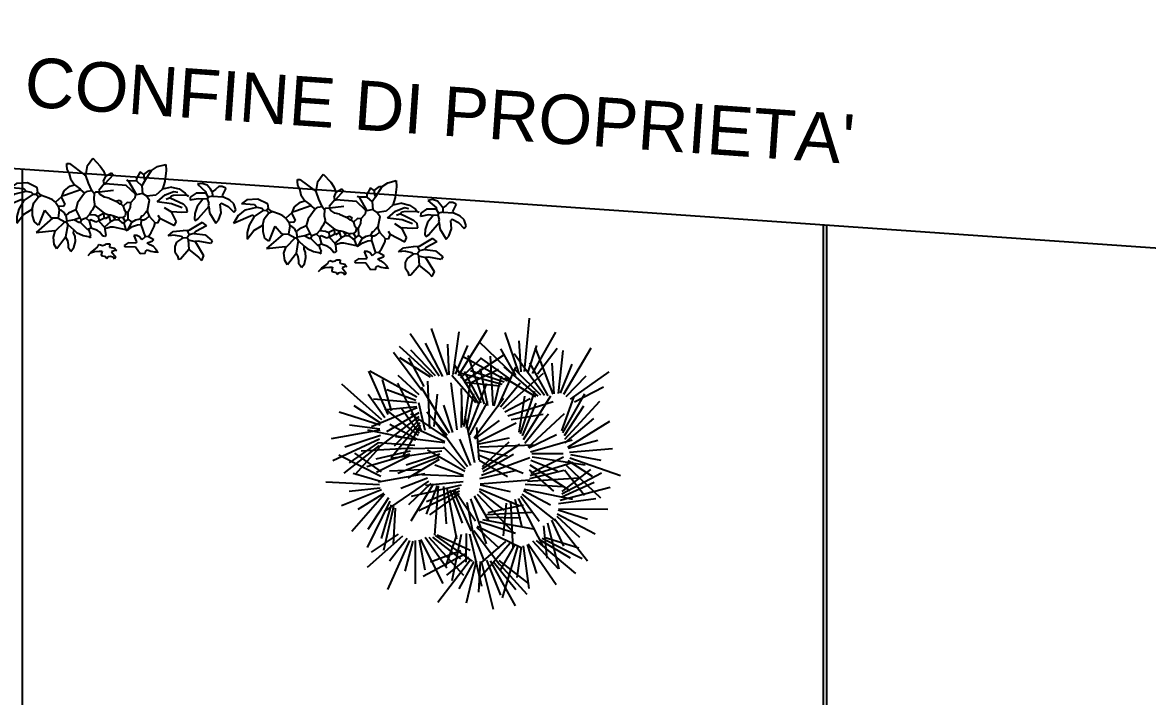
# Model space of a CAD drawing. Extents: x 4528.4 to 4562.1, y -3722.5 to -3696.6.
# Drawn here: x 4543.76 to 4550.57, y -3705.78 to -3701.7 of the extents above; entities that cross this region are included whole.
import ezdxf

# ---------------------------------------------------------------- set-up
doc = ezdxf.new("R2010")
doc.units = 0
doc.layers.get('0').update_dxf_attribs({"true_color": 0xffffff})
for name, color, linetype, true_color in [('alberi', 74, 'Continuous', 0x4c9900), ('costruz', 205, 'Continuous', 0x854c99), ('infissi', 83, 'Continuous', 0x7fcc66), ('planim', 1, 'Continuous', 0xff0000), ('testo', 1, 'Continuous', 0xff0000), ('verde', 82, 'Continuous', 0x33cc00)]:
    doc.layers.add(name, color=color, linetype=linetype, true_color=true_color)
doc.styles.add('textstyle6', font='')
doc.styles.get('textstyle6').set_extended_font_data('Arial')

# ---------------------------------------------------------------- blocks, each defined once
blk = doc.blocks.new('siepe')
at = {"layer": 'alberi'}
for p, q in [((-0.646, 0.431), (-0.615, 0.431)), ((-0.644, 0.405), (-0.646, 0.431)), ((-0.615, 0.431), (-0.423, 0.308)), ((-0.407, 0.3), (-0.397, 0.423)), ((-0.397, 0.423), (-0.337, 0.516)), ((-0.337, 0.516), (-0.241, 0.427)), ((-0.241, 0.427), (-0.199, 0.372)), ((0.292, 0.361), (0.354, 0.415)), ((0.315, 0.292), (0.383, 0.416)), ((0.354, 0.415), (0.384, 0.415)), ((0.383, 0.416), (0.45, 0.468)), ((0.45, 0.468), (0.549, 0.501)), ((0.549, 0.501), (0.56, 0.427)), ((0.56, 0.427), (0.553, 0.294)), ((-0.637, 0.36), (-0.644, 0.405)), ((-0.615, 0.323), (-0.637, 0.36)), ((-0.615, 0.323), (-0.592, 0.246)), ((-0.423, 0.308), (-0.407, 0.3)), ((-0.369, 0.209), (-0.407, 0.3)), ((-0.199, 0.372), (-0.169, 0.308)), ((-0.169, 0.308), (-0.192, 0.246)), ((-0.169, 0.308), (-0.1, 0.354)), ((-0.077, 0.331), (-0.169, 0.215)), ((-0.1, 0.354), (-0.077, 0.331)), ((0.115, 0.269), (0.092, 0.277)), ((0.208, 0.277), (0.115, 0.269)), ((0.246, 0.392), (0.208, 0.308)), ((0.208, 0.308), (0.208, 0.277)), ((0.208, 0.277), (0.277, 0.223)), ((0.292, 0.361), (0.246, 0.392)), ((0.315, 0.292), (0.277, 0.223)), ((0.292, 0.361), (0.3, 0.308)), ((0.3, 0.308), (0.315, 0.292)), ((0.553, 0.294), (0.53, 0.2)), ((1.005, 0.302), (0.95, 0.288)), ((0.95, 0.288), (1.058, 0.203)), ((1.068, 0.287), (1.005, 0.302)), ((1.111, 0.242), (1.068, 0.287)), ((1.21, 0.28), (1.173, 0.242)), ((1.252, 0.283), (1.21, 0.28)), ((1.296, 0.265), (1.252, 0.283)), ((-1.241, 0.143), (-1.303, 0.09)), ((-1.106, 0.161), (-1.241, 0.143)), ((-0.989, 0.112), (-1.106, 0.161)), ((-0.658, 0.098), (-0.591, 0.157)), ((-0.592, 0.246), (-0.538, 0.177)), ((-0.591, 0.157), (-0.538, 0.177)), ((-0.538, 0.177), (-0.461, 0.131)), ((-0.323, 0.123), (-0.369, 0.209)), ((-0.177, 0.215), (-0.238, 0.131)), ((-0.231, 0.115), (-0.061, 0.146)), ((-0.192, 0.246), (-0.177, 0.215)), ((-0.177, 0.215), (-0.169, 0.215)), ((-0.169, 0.215), (-0.161, 0.215)), ((0.088, 0.215), (-0.161, 0.215)), ((0.208, 0.115), (0.088, 0.215)), ((0.115, 0.269), (0.221, 0.111)), ((0.277, 0.223), (0.292, 0.131)), ((0.53, 0.2), (0.454, 0.123)), ((0.638, 0.231), (0.53, 0.2)), ((0.53, 0.2), (0.53, 0.208)), ((0.568, 0.132), (0.671, 0.18)), ((0.638, 0.231), (0.733, 0.216)), ((0.83, 0.146), (0.669, 0.131)), ((0.671, 0.18), (0.72, 0.175)), ((0.733, 0.216), (0.807, 0.172)), ((0.807, 0.172), (0.83, 0.146)), ((0.83, 0.146), (0.853, 0.138)), ((0.942, 0.18), (0.873, 0.126)), ((1.058, 0.188), (0.942, 0.18)), ((1.058, 0.203), (1.058, 0.188)), ((1.058, 0.188), (1.088, 0.142)), ((1.088, 0.142), (1.081, 0.119)), ((1.142, 0.157), (1.088, 0.142)), ((1.135, 0.211), (1.111, 0.242)), ((1.173, 0.242), (1.135, 0.211)), ((1.135, 0.211), (1.142, 0.157)), ((1.142, 0.157), (1.265, 0.157)), ((1.296, 0.265), (1.257, 0.173)), ((1.257, 0.173), (1.265, 0.157)), ((1.354, 0.124), (1.265, 0.157)), ((-1.331, -0.058), (-1.247, 0.019)), ((-1.301, 0.092), (-1.145, 0.092)), ((-1.247, 0.019), (-1.115, 0.061)), ((-1.145, 0.092), (-1.115, 0.061)), ((-1.03, 0.031), (-1.138, -0.054)), ((-1.115, 0.061), (-1.053, 0.054)), ((-1.053, 0.054), (-1.03, 0.031)), ((-1.03, 0.031), (-0.992, 0.031)), ((-1.015, -0.075), (-0.962, 0.002)), ((-0.976, 0.054), (-0.992, 0.031)), ((-0.961, 0), (-0.992, 0.031)), ((-0.989, 0.112), (-0.976, 0.054)), ((-0.927, 0.021), (-0.978, 0.056)), ((-0.922, 0.02), (-0.961, 0)), ((-0.834, -0.004), (-0.927, 0.021)), ((-0.684, 0.023), (-0.753, -0.046)), ((-0.684, 0.015), (-0.658, 0.098)), ((-0.684, 0.023), (-0.684, 0.015)), ((-0.684, 0.015), (-0.638, -0.069)), ((-0.638, 0.046), (-0.677, 0.031)), ((-0.461, 0.123), (-0.638, 0.046)), ((-0.407, 0.085), (-0.484, -0.038)), ((-0.461, 0.131), (-0.461, 0.123)), ((-0.461, 0.123), (-0.407, 0.085)), ((-0.407, 0.085), (-0.376, 0.113)), ((-0.376, 0.113), (-0.323, 0.123)), ((-0.323, 0.123), (-0.292, 0.092)), ((-0.277, 0.108), (-0.292, 0.092)), ((-0.292, 0.092), (-0.292, 0.015)), ((-0.292, 0.015), (-0.277, -0.038)), ((-0.238, 0.108), (-0.277, 0.108)), ((-0.238, 0.131), (-0.231, 0.115)), ((-0.231, 0.115), (-0.238, 0.108)), ((-0.217, 0.083), (-0.238, 0.108)), ((-0.164, 0.053), (-0.217, 0.083)), ((-0.108, 0.046), (-0.164, 0.053)), ((-0.108, 0.046), (-0.023, 0.015)), ((-0.023, 0.015), (0.015, 0.031)), ((-0.023, 0.015), (0.023, -0.015)), ((0.015, 0.031), (0.046, 0.015)), ((0.046, 0.015), (0.038, -0.015)), ((0.115, 0.008), (0.069, -0.038)), ((0.154, 0.008), (0.115, 0.008)), ((0.192, 0.054), (0.154, 0.008)), ((0.154, 0.008), (0.154, -0.05)), ((0.2, 0.061), (0.192, 0.054)), ((0.208, 0.108), (0.2, 0.061)), ((0.208, 0.108), (0.208, 0.115)), ((0.292, 0.131), (0.221, 0.111)), ((0.346, 0.1), (0.292, 0.131)), ((0.454, 0.123), (0.346, 0.1)), ((0.346, 0.1), (0.384, 0.054)), ((0.369, -0.069), (0.384, 0.054)), ((0.476, 0.04), (0.568, 0.132)), ((0.654, 0.031), (0.476, 0.04)), ((0.63, 0.1), (0.584, 0.077)), ((0.646, 0.123), (0.63, 0.1)), ((0.63, 0.1), (0.692, 0.077)), ((0.669, 0.131), (0.646, 0.123)), ((0.785, -0.009), (0.654, 0.031)), ((0.692, 0.077), (0.792, 0.038)), ((0.792, 0.038), (0.838, 0)), ((0.853, -0.054), (0.838, 0)), ((0.873, 0.126), (0.873, 0.088)), ((0.97, 0.113), (0.873, 0.088)), ((0.963, 0.021), (0.941, -0.068)), ((1.027, 0.111), (0.963, 0.021)), ((1.027, 0.111), (0.97, 0.113)), ((1.104, 0.027), (0.988, -0.127)), ((1.081, 0.119), (1.027, 0.111)), ((1.081, 0.119), (1.104, 0.065)), ((1.104, 0.065), (1.096, 0.042)), ((1.096, 0.042), (1.104, 0.027)), ((1.104, 0.027), (1.118, -0.046)), ((1.257, 0.08), (1.242, 0.065)), ((1.259, -0.038), (1.242, 0.065)), ((1.257, 0.08), (1.34, 0.047)), ((1.34, 0.047), (1.411, -0.02)), ((1.404, 0.084), (1.354, 0.124)), ((1.434, 0.011), (1.404, 0.084)), ((1.411, -0.02), (1.434, 0.011)), ((-1.153, -0.038), (-1.382, -0.157)), ((-1.33, -0.054), (-1.382, -0.157)), ((-1.138, -0.054), (-1.19, -0.164)), ((-1.138, -0.054), (-1.153, -0.038)), ((-1.027, -0.152), (-1.015, -0.075)), ((-0.792, -0.023), (-0.834, -0.004)), ((-0.753, -0.046), (-0.792, -0.023)), ((-0.753, -0.046), (-0.715, -0.092)), ((-0.653, -0.092), (-0.715, -0.092)), ((-0.715, -0.092), (-0.7, -0.138)), ((-0.638, -0.069), (-0.653, -0.092)), ((-0.5, -0.123), (-0.584, -0.169)), ((-0.484, -0.038), (-0.5, -0.123)), ((-0.5, -0.123), (-0.446, -0.215)), ((-0.315, -0.131), (-0.331, -0.169)), ((-0.3, -0.108), (-0.315, -0.131)), ((-0.277, -0.054), (-0.3, -0.108)), ((-0.277, -0.038), (-0.277, -0.054)), ((-0.277, -0.054), (-0.154, -0.138)), ((0.023, -0.015), (0.038, -0.015)), ((0.038, -0.015), (0.069, -0.038)), ((0.069, -0.038), (0.085, -0.077)), ((0.085, -0.077), (0.108, -0.108)), ((0.108, -0.108), (0.1, -0.154)), ((0.108, -0.108), (0.131, -0.108)), ((0.154, -0.05), (0.131, -0.108)), ((0.131, -0.108), (0.138, -0.192)), ((0.346, -0.1), (0.315, -0.138)), ((0.369, -0.069), (0.346, -0.092)), ((0.346, -0.092), (0.346, -0.1)), ((0.369, -0.069), (0.369, -0.092)), ((0.369, -0.092), (0.392, -0.138)), ((0.523, -0.154), (0.5, -0.123)), ((0.653, -0.069), (0.569, -0.023)), ((0.653, -0.069), (0.661, -0.061)), ((0.653, -0.069), (0.723, -0.184)), ((0.661, -0.061), (0.784, -0.061)), ((0.784, -0.061), (0.853, -0.054)), ((0.941, -0.068), (0.942, -0.135)), ((0.942, -0.135), (0.958, -0.15)), ((0.988, -0.127), (0.958, -0.15)), ((1.118, -0.046), (1.204, -0.166)), ((1.204, -0.166), (1.234, -0.127)), ((1.234, -0.127), (1.259, -0.038)), ((-1.19, -0.164), (-1.207, -0.252)), ((-1.207, -0.252), (-1.202, -0.335)), ((-1.202, -0.335), (-1.129, -0.223)), ((-1.129, -0.223), (-1.027, -0.152)), ((-1.027, -0.152), (-1.021, -0.229)), ((-1.021, -0.229), (-0.993, -0.305)), ((-0.776, -0.246), (-0.962, -0.432)), ((-0.935, -0.339), (-0.876, -0.154)), ((-0.876, -0.154), (-0.792, -0.238)), ((-0.792, -0.238), (-0.776, -0.246)), ((-0.707, -0.238), (-0.776, -0.246)), ((-0.7, -0.138), (-0.707, -0.238)), ((-0.707, -0.238), (-0.623, -0.277)), ((-0.672, -0.143), (-0.7, -0.138)), ((-0.64, -0.165), (-0.672, -0.143)), ((-0.615, -0.2), (-0.64, -0.165)), ((-0.584, -0.169), (-0.615, -0.2)), ((-0.615, -0.2), (-0.6, -0.269)), ((-0.6, -0.269), (-0.607, -0.277)), ((-0.507, -0.246), (-0.6, -0.269)), ((-0.446, -0.215), (-0.507, -0.246)), ((-0.507, -0.246), (-0.454, -0.269)), ((-0.454, -0.269), (-0.438, -0.269)), ((-0.446, -0.215), (-0.423, -0.238)), ((-0.423, -0.238), (-0.438, -0.269)), ((-0.438, -0.269), (-0.346, -0.346)), ((-0.369, -0.215), (-0.423, -0.238)), ((-0.331, -0.169), (-0.369, -0.215)), ((-0.369, -0.215), (-0.331, -0.246)), ((-0.331, -0.169), (-0.261, -0.169)), ((-0.308, -0.231), (-0.331, -0.246)), ((-0.331, -0.246), (-0.3, -0.331)), ((-0.246, -0.254), (-0.308, -0.231)), ((-0.261, -0.169), (-0.223, -0.184)), ((-0.208, -0.238), (-0.246, -0.254)), ((-0.161, -0.146), (-0.223, -0.184)), ((-0.223, -0.184), (-0.215, -0.223)), ((-0.215, -0.223), (-0.208, -0.238)), ((-0.146, -0.2), (-0.208, -0.238)), ((-0.208, -0.238), (-0.208, -0.246)), ((-0.208, -0.246), (-0.138, -0.308)), ((-0.154, -0.138), (-0.161, -0.146)), ((-0.161, -0.146), (-0.154, -0.184)), ((-0.154, -0.138), (-0.108, -0.154)), ((-0.154, -0.184), (-0.146, -0.2)), ((-0.138, -0.208), (-0.146, -0.2)), ((-0.092, -0.177), (-0.138, -0.208)), ((-0.069, -0.238), (-0.138, -0.308)), ((-0.108, -0.154), (-0.092, -0.177)), ((-0.108, -0.154), (-0.077, -0.154)), ((-0.077, -0.154), (-0.092, -0.177)), ((-0.092, -0.177), (-0.092, -0.184)), ((-0.092, -0.184), (-0.069, -0.238)), ((-0.077, -0.154), (-0.046, -0.161)), ((-0.015, -0.208), (-0.069, -0.238)), ((-0.046, -0.161), (0.031, -0.184)), ((-0.046, -0.161), (-0.015, -0.208)), ((-0.015, -0.208), (0.023, -0.208)), ((0.031, -0.184), (0.023, -0.208)), ((0.023, -0.208), (0.069, -0.238)), ((0.077, -0.177), (0.031, -0.184)), ((0.069, -0.238), (0.092, -0.246)), ((0.1, -0.154), (0.077, -0.177)), ((0.077, -0.177), (0.108, -0.223)), ((0.108, -0.223), (0.092, -0.246)), ((0.092, -0.246), (0.123, -0.323)), ((0.138, -0.192), (0.108, -0.223)), ((0.138, -0.192), (0.185, -0.223)), ((0.185, -0.231), (0.138, -0.331)), ((0.231, -0.2), (0.185, -0.231)), ((0.185, -0.223), (0.185, -0.231)), ((0.2, -0.279), (0.257, -0.253)), ((0.284, -0.184), (0.231, -0.2)), ((0.257, -0.253), (0.3, -0.246)), ((0.3, -0.146), (0.284, -0.184)), ((0.284, -0.184), (0.3, -0.192)), ((0.3, -0.138), (0.3, -0.146)), ((0.315, -0.138), (0.3, -0.146)), ((0.331, -0.192), (0.3, -0.192)), ((0.3, -0.192), (0.3, -0.246)), ((0.3, -0.246), (0.361, -0.392)), ((0.354, -0.177), (0.331, -0.192)), ((0.392, -0.138), (0.354, -0.177)), ((0.392, -0.138), (0.469, -0.215)), ((0.429, -0.336), (0.463, -0.259)), ((0.463, -0.259), (0.469, -0.215)), ((0.5, -0.215), (0.469, -0.215)), ((0.523, -0.154), (0.5, -0.215)), ((0.523, -0.154), (0.707, -0.231)), ((0.707, -0.231), (0.723, -0.184)), ((1.038, -0.169), (0.884, -0.277)), ((0.958, -0.15), (0.95, -0.158)), ((1.092, -0.208), (0.969, -0.284)), ((1.038, -0.169), (1.092, -0.208)), ((-0.993, -0.305), (-0.943, -0.341)), ((-0.962, -0.432), (-0.738, -0.392)), ((-0.747, -0.473), (-0.73, -0.4)), ((-0.738, -0.392), (-0.73, -0.4)), ((-0.623, -0.277), (-0.73, -0.4)), ((-0.623, -0.277), (-0.607, -0.277)), ((-0.607, -0.277), (-0.584, -0.308)), ((-0.584, -0.308), (-0.6, -0.461)), ((-0.584, -0.308), (-0.507, -0.369)), ((-0.507, -0.369), (-0.507, -0.377)), ((-0.507, -0.369), (-0.471, -0.395)), ((-0.507, -0.407), (-0.507, -0.377)), ((-0.487, -0.444), (-0.507, -0.407)), ((-0.471, -0.395), (-0.391, -0.427)), ((-0.346, -0.346), (-0.331, -0.346)), ((-0.3, -0.331), (-0.331, -0.346)), ((-0.331, -0.346), (-0.315, -0.384)), ((-0.315, -0.384), (-0.3, -0.415)), ((-0.222, -0.354), (-0.3, -0.331)), ((-0.19, -0.374), (-0.222, -0.354)), ((-0.154, -0.415), (-0.19, -0.374)), ((-0.138, -0.308), (-0.131, -0.331)), ((-0.066, -0.303), (-0.131, -0.329)), ((-0.131, -0.331), (-0.115, -0.407)), ((-0.115, -0.407), (-0.131, -0.423)), ((-0.031, -0.3), (-0.066, -0.303)), ((0.123, -0.323), (-0.031, -0.3)), ((0.123, -0.323), (0.138, -0.331)), ((0.138, -0.331), (0.2, -0.279)), ((0.26, -0.381), (0.223, -0.384)), ((0.223, -0.384), (0.261, -0.461)), ((0.295, -0.395), (0.26, -0.381)), ((0.323, -0.431), (0.295, -0.395)), ((0.361, -0.392), (0.323, -0.431)), ((0.4, -0.384), (0.361, -0.392)), ((0.4, -0.384), (0.429, -0.336)), ((0.4, -0.384), (0.469, -0.415)), ((0.638, -0.361), (0.694, -0.305)), ((0.723, -0.346), (0.638, -0.361)), ((0.694, -0.305), (0.815, -0.284)), ((0.723, -0.346), (0.8, -0.354)), ((0.815, -0.377), (0.746, -0.431)), ((0.8, -0.354), (0.815, -0.377)), ((0.869, -0.284), (0.815, -0.284)), ((0.869, -0.369), (0.815, -0.377)), ((0.869, -0.277), (0.876, -0.277)), ((0.869, -0.277), (0.869, -0.284)), ((0.876, -0.277), (0.869, -0.284)), ((0.869, -0.284), (0.869, -0.292)), ((0.869, -0.292), (0.892, -0.331)), ((0.892, -0.331), (0.869, -0.369)), ((0.869, -0.369), (0.884, -0.392)), ((0.876, -0.277), (0.884, -0.277)), ((0.884, -0.392), (0.969, -0.407)), ((0.884, -0.392), (0.899, -0.507)), ((0.953, -0.308), (0.892, -0.331)), ((0.969, -0.284), (0.953, -0.308)), ((0.953, -0.308), (1.084, -0.315)), ((1.007, -0.4), (0.969, -0.407)), ((0.969, -0.407), (1.084, -0.569)), ((1.161, -0.415), (1.007, -0.4)), ((1.084, -0.315), (1.176, -0.384)), ((1.176, -0.384), (1.161, -0.415)), ((-0.731, -0.559), (-0.747, -0.473)), ((-0.607, -0.477), (-0.695, -0.612)), ((-0.6, -0.461), (-0.607, -0.477)), ((-0.6, -0.461), (-0.576, -0.502)), ((-0.576, -0.502), (-0.563, -0.552)), ((-0.491, -0.582), (-0.478, -0.505)), ((-0.478, -0.505), (-0.487, -0.444)), ((-0.391, -0.427), (-0.308, -0.438)), ((-0.315, -0.438), (-0.308, -0.438)), ((-0.3, -0.415), (-0.308, -0.438)), ((-0.308, -0.438), (-0.3, -0.454)), ((-0.2, -0.538), (-0.208, -0.546)), ((-0.2, -0.538), (-0.185, -0.523)), ((-0.185, -0.523), (-0.147, -0.533)), ((-0.131, -0.423), (-0.154, -0.415)), ((-0.147, -0.533), (-0.117, -0.523)), ((-0.117, -0.523), (-0.1, -0.507)), ((-0.1, -0.507), (-0.061, -0.507)), ((-0.061, -0.507), (-0.061, -0.546)), ((0.161, -0.477), (0.115, -0.515)), ((0.115, -0.515), (0.123, -0.53)), ((0.254, -0.523), (0.123, -0.53)), ((0.254, -0.477), (0.161, -0.477)), ((0.261, -0.461), (0.254, -0.477)), ((0.315, -0.6), (0.254, -0.523)), ((0.392, -0.461), (0.428, -0.447)), ((0.423, -0.484), (0.392, -0.461)), ((0.438, -0.487), (0.423, -0.484)), ((0.428, -0.447), (0.455, -0.432)), ((0.469, -0.503), (0.438, -0.487)), ((0.455, -0.432), (0.469, -0.415)), ((0.504, -0.535), (0.469, -0.503)), ((0.523, -0.561), (0.504, -0.535)), ((0.746, -0.431), (0.729, -0.483)), ((0.729, -0.483), (0.733, -0.549)), ((0.899, -0.507), (0.807, -0.63)), ((0.899, -0.507), (1.022, -0.592)), ((-0.695, -0.612), (-0.731, -0.559)), ((-0.563, -0.552), (-0.561, -0.584)), ((-0.523, -0.63), (-0.561, -0.584)), ((-0.523, -0.63), (-0.491, -0.582)), ((-0.284, -0.63), (-0.315, -0.669)), ((-0.231, -0.577), (-0.284, -0.623)), ((-0.284, -0.63), (-0.239, -0.612)), ((-0.284, -0.623), (-0.284, -0.63)), ((-0.239, -0.612), (-0.182, -0.604)), ((-0.208, -0.554), (-0.231, -0.577)), ((-0.208, -0.546), (-0.208, -0.554)), ((-0.182, -0.604), (-0.146, -0.6)), ((-0.146, -0.6), (-0.154, -0.646)), ((-0.154, -0.646), (-0.154, -0.653)), ((-0.154, -0.653), (-0.1, -0.661)), ((-0.1, -0.661), (-0.085, -0.684)), ((-0.085, -0.684), (-0.07, -0.662)), ((-0.07, -0.662), (-0.043, -0.654)), ((-0.061, -0.546), (0, -0.554)), ((-0.043, -0.654), (-0.012, -0.659)), ((0.015, -0.577), (-0.031, -0.6)), ((-0.031, -0.6), (0.023, -0.661)), ((-0.012, -0.659), (0.008, -0.684)), ((0, -0.554), (0.015, -0.577)), ((0.023, -0.661), (0.008, -0.684)), ((0.031, -0.584), (0.015, -0.577)), ((0.377, -0.592), (0.315, -0.6)), ((0.377, -0.569), (0.4, -0.546)), ((0.377, -0.592), (0.377, -0.569)), ((0.4, -0.546), (0.442, -0.56)), ((0.442, -0.56), (0.487, -0.564)), ((0.487, -0.564), (0.523, -0.561)), ((0.523, -0.561), (0.53, -0.569)), ((0.733, -0.549), (0.769, -0.592)), ((0.769, -0.592), (0.784, -0.638)), ((0.807, -0.63), (0.784, -0.638)), ((1.022, -0.592), (1.061, -0.63)), ((1.084, -0.569), (1.061, -0.63))]:
    blk.add_line(p, q, dxfattribs=at)
for centre, start, end in [((0.088, 0.215), 49.844, 89.647), ((-0.989, 0.112), 12.8043, 67.5333)]:
    blk.add_arc(centre, 0.000000961, start, end, dxfattribs=at)
blk = doc.blocks.new('albero033')
for p, q in [((-0.2949, 0.7614), (-0.2249, 1.1694)), ((-0.2216, 0.7642), (-0.0399, 1.1544)), ((0.1608, 0.7638), (0.1401, 1.2121)), ((-0.3832, 0.7444), (-0.6813, 1.0798)), ((-0.3389, 0.7578), (-0.4464, 1.1024)), ((-0.2511, 0.7553), (-0.1549, 1.0552)), ((-0.1678, 0.7676), (0.0649, 1.0636)), ((0.0925, 0.7517), (-0.0868, 1.1046)), ((0.2036, 0.7464), (0.3369, 1.0819)), ((-0.3584, 0.7583), (-0.4987, 0.977)), ((-0.3046, 0.7617), (-0.3366, 1.0164)), ((-0.192, 0.7732), (-0.0242, 1.0173)), ((-0.1483, 0.7671), (0.077, 0.9705)), ((0.0513, 0.7485), (-0.1043, 0.9718)), ((0.1338, 0.7549), (0.0677, 0.985)), ((0.1888, 0.7591), (0.2174, 1.0173)), ((0.2327, 0.7279), (0.3681, 0.9459)), ((0.2401, 0.7215), (0.5512, 0.9946)), ((-0.4285, 0.692), (-0.79, 0.8535)), ((-0.3985, 0.7204), (-0.5947, 0.8577)), ((-0.2117, 0.4574), (-0.2973, 0.8624)), ((-0.1446, 0.4871), (-0.1198, 0.9168)), ((-0.0959, 0.5101), (0.0111, 0.8711)), ((0.2703, 0.6892), (0.5337, 0.8617)), ((0.2988, 0.6776), (0.6855, 0.8665)), ((0.5914, 0.5708), (0.8533, 0.8676)), ((-0.5716, 0.4519), (-0.7899, 0.8438)), ((-0.5255, 0.4553), (-0.5557, 0.8151)), ((-0.4817, 0.4493), (-0.325, 0.8324)), ((-0.4095, 0.4362), (-0.1477, 0.7777)), ((-0.1687, 0.4679), (-0.1901, 0.7821)), ((-0.1205, 0.5063), (-0.0546, 0.7952)), ((-0.0775, 0.5168), (0.0567, 0.7891)), ((0.07, 0.3855), (0.1398, 0.7752)), ((0.5732, 0.6079), (0.7234, 0.8349)), ((-0.4586, 0.6636), (-0.72, 0.7393)), ((-0.5444, 0.4601), (-0.634, 0.704)), ((-0.4911, 0.4517), (-0.4672, 0.7073)), ((-0.2512, 0.4378), (-0.4784, 0.7184)), ((-0.4403, 0.4339), (-0.2814, 0.7058)), ((-0.3563, 0.4278), (-0.065, 0.6664)), ((-0.2208, 0.4541), (-0.3445, 0.679)), ((-0.1209, 0.2426), (-0.0588, 0.6685)), ((0.0352, 0.4079), (0.0457, 0.6798)), ((0.1318, 0.3541), (0.3856, 0.7241)), ((0.3274, 0.6659), (0.6115, 0.7501)), ((0.3428, 0.6464), (0.7099, 0.73)), ((0.6095, 0.5336), (0.7991, 0.68)), ((0.6278, 0.5118), (1.0369, 0.6963)), ((-0.7422, 0.3183), (-0.9958, 0.5966)), ((-0.6272, 0.4105), (-0.9452, 0.6465)), ((-0.7384, 0.3374), (-0.902, 0.5932)), ((-0.5917, 0.4318), (-0.7536, 0.6083)), ((-0.2874, 0.409), (-0.6883, 0.6106)), ((-0.2695, 0.4311), (-0.4807, 0.5825)), ((-0.3788, 0.4385), (-0.162, 0.6405)), ((-0.3374, 0.4231), (-0.0734, 0.5729)), ((-0.1903, 0.2189), (-0.2403, 0.6297)), ((-0.0703, 0.2612), (0.0677, 0.6116)), ((0.1048, 0.3632), (0.1909, 0.5867)), ((0.3576, 0.6337), (0.6607, 0.6501)), ((-0.7477, 0.2647), (-1.1026, 0.5082)), ((-0.7517, 0.2953), (-0.9648, 0.5011)), ((-0.6628, 0.3893), (-0.9016, 0.5198)), ((-0.2314, 0.2028), (-0.4333, 0.5021)), ((-0.1466, 0.2256), (-0.1405, 0.5404)), ((-0.0952, 0.2596), (-0.0044, 0.5417)), ((-0.0515, 0.2663), (0.1059, 0.5259)), ((0.0925, 0.0622), (0.0737, 0.4756)), ((0.1513, 0.3334), (0.3298, 0.5222)), ((0.1554, 0.3143), (0.4641, 0.5016)), ((0.1635, 0.0806), (0.2576, 0.5005)), ((0.6338, 0.484), (0.8843, 0.5527)), ((-0.7438, 0.2341), (-1.0237, 0.3784)), ((-0.27, 0.1772), (-0.6518, 0.413)), ((-0.2928, 0.3811), (-0.5259, 0.4362)), ((-0.1997, 0.2163), (-0.3034, 0.4511)), ((0.1365, 0.0655), (0.1665, 0.379)), ((0.2153, 0.0953), (0.3794, 0.4342)), ((0.5989, 0.3825), (0.8564, 0.2013)), ((0.6178, 0.4225), (0.9863, 0.234)), ((0.6209, 0.4317), (0.8735, 0.3862)), ((0.6274, 0.4656), (0.9884, 0.4654)), ((0.741, 0.0508), (0.9281, 0.3997)), ((-0.757, 0.192), (-1.1479, 0.3282)), ((-0.3103, 0.3436), (-0.7058, 0.3601)), ((-0.3277, 0.306), (-0.5986, 0.2798)), ((-0.2502, 0.1977), (-0.4474, 0.3669)), ((0.0098, 0.0267), (-0.353, 0.2907)), ((0.0502, 0.0492), (-0.1284, 0.3629)), ((0.0829, 0.0604), (-0.0027, 0.3023)), ((0.1675, 0.282), (0.407, 0.3743)), ((0.1695, 0.2725), (0.5823, 0.3027)), ((0.1904, 0.0956), (0.3022, 0.3699)), ((0.2344, 0.099), (0.4111, 0.3458)), ((0.5858, 0.2993), (0.7989, -0.0111)), ((0.5983, 0.3208), (0.7813, 0.0878)), ((0.5986, 0.3517), (0.9168, 0.0619)), ((0.7148, 0.0828), (0.8092, 0.3381)), ((-0.7589, 0.1824), (-1.0154, 0.1929)), ((-0.2778, 0.1499), (-0.5052, 0.2251)), ((0.0311, 0.0456), (-0.1527, 0.2293)), ((0.1741, 0.2285), (0.4883, 0.2073)), ((0.1899, 0.202), (0.6123, 0.1195)), ((0.5794, 0.2809), (0.7065, 0.0052)), ((0.5848, 0.1209), (0.8416, 0.2111)), ((0.7672, 0.0187), (0.9183, 0.2046)), ((0.79, 0.0018), (1.146, 0.2749)), ((-0.7548, 0.1021), (-1.1347, -0.1367)), ((-0.7607, 0.1479), (-1.1183, 0.0987)), ((-0.7645, 0.1288), (-1.0033, 0.0265)), ((-0.5227, -0.0604), (-0.8437, 0.1362)), ((-0.6775, -0.262), (-0.7772, 0.1011)), ((-0.5244, -0.041), (-0.7527, 0.159)), ((-0.2984, 0.114), (-0.6911, 0.165)), ((0.2057, 0.1755), (0.483, 0.0713)), ((0.2061, 0.1506), (0.5494, -0.0041)), ((0.2103, 0.1316), (0.4619, -0.0381)), ((0.5769, 0.0803), (0.9649, 0.1588)), ((0.8021, -0.024), (1.0303, 0.1002)), ((-0.7106, 0.0487), (-0.9294, -0.2813)), ((-0.5131, -0.1135), (-0.9217, 0.0215)), ((-0.7067, -0.3072), (-0.9126, 0.0707)), ((-0.7337, 0.083), (-0.9014, -0.0879)), ((-0.6875, 0.0143), (-0.8052, -0.231)), ((-0.6964, -0.2782), (-0.793, 0.0019)), ((-0.5254, -0.0852), (-0.7874, 0.0531)), ((-0.3269, 0.056), (-0.6998, 0.0038)), ((-0.6655, -0.2466), (-0.6952, 0.0555)), ((-0.2858, 0.0212), (-0.6871, -0.1343)), ((-0.3406, 0.07), (-0.644, 0.0792)), ((-0.3133, 0.0352), (-0.6034, -0.0246)), ((-0.3191, 0.0782), (-0.5912, 0.0757)), ((-0.2583, 0.0072), (-0.5354, -0.1424)), ((-0.0233, -0.0342), (-0.4109, 0.0464)), ((0, 0), (-0.221, 0.0922)), ((0.2796, 0.0019), (0.6537, -0.1277)), ((0.3071, 0.0328), (0.5741, -0.02)), ((0.5689, 0.0397), (0.8084, 0.0419)), ((0.5704, 0.0113), (1.0078, -0.0886)), ((0.8002, -0.0434), (1.1516, 0.039)), ((-0.748, -0.3678), (-1.0346, -0.0692)), ((-0.7171, -0.3363), (-0.9011, -0.0807)), ((-0.5008, -0.1417), (-0.8098, -0.0811)), ((-0.231, -0.0275), (-0.564, -0.2733)), ((-0.2241, -0.0345), (-0.3775, -0.2403)), ((-0.1967, -0.0554), (-0.3579, -0.3784)), ((-0.0466, -0.0684), (-0.3182, -0.0503)), ((-0.183, -0.0693), (-0.2333, -0.3242)), ((-0.1555, -0.0764), (-0.1728, -0.5248)), ((-0.1278, -0.0697), (-0.0814, -0.3047)), ((-0.0865, -0.0701), (0.0624, -0.4369)), ((0.0797, -0.088), (-0.0676, -0.4924)), ((-0.0451, -0.0704), (0.091, -0.306)), ((0.1083, -0.0765), (0.0384, -0.3836)), ((0.1524, -0.0788), (0.1181, -0.4913)), ((0.1622, -0.0783), (0.216, -0.3292)), ((0.196, -0.0714), (0.3329, -0.4054)), ((0.2155, -0.0703), (0.3741, -0.276)), ((0.2389, -0.0542), (0.5649, -0.3626)), ((0.2521, -0.029), (0.4595, -0.1488)), ((0.4692, -0.0743), (0.5651, -0.3743)), ((0.5084, -0.0539), (0.6884, -0.4266)), ((0.5165, -0.0485), (0.6904, -0.2372)), ((0.5421, -0.0254), (0.8298, -0.2435)), ((0.5583, -0.0145), (0.7995, -0.111)), ((0.6354, -0.2891), (0.8144, -0.0841)), ((0.6485, -0.3284), (0.9475, -0.0688)), ((0.8006, -0.0876), (1.2025, -0.1867)), ((0.8016, -0.0778), (1.0579, -0.0643)), ((-0.5017, -0.1859), (-0.915, -0.164)), ((0.0069, -0.0971), (-0.1999, -0.3193)), ((0.0264, -0.096), (-0.1799, -0.411)), ((0.051, -0.0994), (-0.0951, -0.3572)), ((0.3923, -0.1436), (0.3272, -0.4401)), ((0.4085, -0.1327), (0.391, -0.5088)), ((0.4315, -0.1232), (0.4367, -0.4194)), ((0.4504, -0.0987), (0.5291, -0.5219)), ((0.7914, -0.1307), (1.0835, -0.2483)), ((0.7981, -0.1608), (1.1742, -0.3702)), ((-0.754, -0.3755), (-0.9778, -0.2499)), ((-0.5797, -0.5625), (-0.8258, -0.2775)), ((-0.493, -0.2292), (-0.8228, -0.3761)), ((-0.4745, -0.2716), (-0.7729, -0.6068)), ((-0.5009, -0.1956), (-0.7501, -0.257)), ((-0.4913, -0.2486), (-0.6921, -0.4135)), ((0.3158, -0.2943), (0.5869, -0.2704)), ((0.6616, -0.3677), (0.8689, -0.2477)), ((0.6768, -0.3916), (1.1067, -0.263)), ((0.7957, -0.2341), (0.9824, -0.4735)), ((0.7976, -0.2147), (1.0761, -0.4682)), ((0.8049, -0.1909), (1.0363, -0.3759)), ((-0.7713, -0.4054), (-1.1123, -0.2871)), ((-0.5867, -0.616), (-0.9349, -0.3631)), ((-0.5898, -0.5853), (-0.7974, -0.3739)), ((-0.5755, -0.5435), (-0.7321, -0.2835)), ((-0.449, -0.284), (-0.5625, -0.495)), ((-0.4172, -0.3106), (-0.5355, -0.6884)), ((-0.3855, -0.3372), (-0.4302, -0.6056)), ((0.2803, -0.369), (0.5129, -0.4261)), ((0.2981, -0.3317), (0.6935, -0.3516)), ((-0.7868, -0.449), (-1.2337, -0.4894)), ((-0.7833, -0.4208), (-1.0426, -0.4036)), ((-0.2648, -0.4152), (-0.6214, -0.5362)), ((-0.2179, -0.4418), (-0.5831, -0.6695)), ((-0.2808, -0.4041), (-0.5807, -0.4517)), ((-0.2475, -0.4331), (-0.5214, -0.5461)), ((-0.1883, -0.4504), (-0.4326, -0.6491)), ((0.1555, -0.4548), (0.1742, -0.7692)), ((0.1985, -0.4447), (0.2808, -0.8504)), ((0.2077, -0.4415), (0.3295, -0.6674)), ((0.2382, -0.4254), (0.4631, -0.7079)), ((0.2566, -0.4189), (0.4665, -0.5721)), ((0.2747, -0.3969), (0.6739, -0.6019)), ((0.6594, -0.4702), (0.9037, -0.5487)), ((0.6703, -0.4375), (1.0281, -0.4854)), ((0.679, -0.42), (0.9365, -0.3851)), ((-0.7716, -0.5166), (-1.1163, -0.7114)), ((-0.7766, -0.4755), (-1.0037, -0.5518)), ((-0.598, -0.6884), (-0.985, -0.5418)), ((-0.7666, -0.5577), (-0.9829, -0.7229)), ((-0.5836, -0.6467), (-0.8595, -0.4949)), ((-0.155, -0.4794), (-0.4363, -0.7831)), ((-0.147, -0.485), (-0.2592, -0.7158)), ((-0.1161, -0.5004), (-0.2142, -0.8478)), ((-0.1001, -0.5115), (-0.1019, -0.7713)), ((0.0639, -0.5029), (-0.0726, -0.7741)), ((-0.0717, -0.5134), (-0.005, -0.9571)), ((-0.0458, -0.5016), (0.0437, -0.7238)), ((0.0823, -0.4964), (-0.0277, -0.8565)), ((-0.0051, -0.4942), (0.2097, -0.8269)), ((0.0356, -0.4868), (0.2133, -0.6929)), ((0.1069, -0.4928), (0.0387, -0.7811)), ((0.1312, -0.4738), (0.1028, -0.9033)), ((0.6266, -0.5465), (0.9036, -0.8759)), ((0.631, -0.516), (0.8622, -0.7297)), ((0.655, -0.4789), (0.9953, -0.7145)), ((0.4802, -0.6406), (0.8647, -0.735)), ((0.5047, -0.6072), (0.7754, -0.6351)), ((0.5982, -0.6141), (0.6876, -0.9042)), ((0.607, -0.5967), (0.7771, -0.9326)), ((0.6222, -0.577), (0.7727, -0.8322)), ((-0.6028, -0.7323), (-0.9616, -0.772)), ((-0.6001, -0.6979), (-0.8562, -0.6806)), ((-0.6071, -0.7514), (-0.8485, -0.8473)), ((0.2894, -0.7486), (0.1802, -1.1648)), ((0.3169, -0.7345), (0.2757, -1.0467)), ((0.361, -0.7327), (0.3649, -1.1466)), ((0.3707, -0.7313), (0.4475, -0.9761)), ((0.4037, -0.7213), (0.5709, -1.0412)), ((0.423, -0.7184), (0.6, -0.9085)), ((0.4449, -0.7002), (0.798, -0.9771)), ((0.4557, -0.6739), (0.6733, -0.774)), ((-0.5981, -0.7784), (-0.9843, -1.0068)), ((-0.5554, -0.8329), (-0.783, -1.1569)), ((-0.5775, -0.798), (-0.7498, -0.9644)), ((-0.273, -0.7688), (-0.6007, -0.9542)), ((-0.2909, -0.7609), (-0.5765, -0.8636)), ((-0.222, -0.7861), (-0.5382, -1.078)), ((-0.2527, -0.7831), (-0.5007, -0.9453)), ((-0.1913, -0.789), (-0.3942, -1.0299)), ((-0.1532, -0.8113), (-0.3727, -1.1622)), ((-0.1442, -0.8153), (-0.2114, -1.063)), ((-0.1111, -0.8247), (-0.1424, -1.1843)), ((-0.0932, -0.8326), (-0.0465, -1.0881)), ((-0.065, -0.8291), (0.0834, -1.2525)), ((-0.0417, -0.8127), (0.0877, -1.0143)), ((-0.0031, -0.7978), (0.27, -1.0845)), ((0.2178, -0.7644), (0.0324, -1.0048)), ((0.0355, -0.783), (0.2486, -0.9522)), ((0.2371, -0.7614), (0.0609, -1.0942)), ((0.262, -0.7626), (0.1403, -1.0328)), ((-0.5332, -0.8679), (-0.6575, -1.11))]:
    blk.add_line(p, q)

msp = doc.modelspace()

# ---------------------------------------------------------------- hatches: boundary and pattern name
at = {"layer": 'verde'}
h = msp.add_hatch(dxfattribs=at)
h.set_pattern_fill('AR-SAND', color=256, scale=0.22, style=0)
h.paths.add_polyline_path([(4548.6309, -3702.9288), (4543.7559, -3702.5888), (4543.7559, -3707.0888), (4548.6309, -3707.0888)], flags=0)
h.paths.add_polyline_path([(4543.7559, -3702.5888), (4531.1037, -3701.7063), (4531.306, -3707.5888), (4540.4159, -3707.5888), (4540.4159, -3707.0888), (4543.7559, -3707.0888)], flags=0)
h.paths.add_polyline_path([(4540.4159, -3707.5888), (4531.306, -3707.5888), (4531.3221, -3708.0584), (4533.4588, -3709.1539), (4540.4159, -3708.7688)], flags=0)
h.paths.add_polyline_path([(4549.1309, -3702.9636), (4548.6309, -3702.9288), (4548.6309, -3707.0888), (4549.1309, -3707.0888)], flags=0)
h = msp.add_hatch(dxfattribs=at)
h.set_pattern_fill('AR-SAND', color=256, scale=0.5, style=0)
h.paths.add_polyline_path([(4554.9858, -3703.372), (4549.1309, -3702.9636), (4549.1309, -3707.0888), (4549.1309, -3709.8638), (4550.0559, -3709.8638), (4550.4559, -3709.8638), (4550.6159, -3709.8638), (4550.6159, -3709.8538), (4550.6159, -3709.5388), (4550.6159, -3708.6888), (4552.3109, -3708.6888), (4552.7609, -3708.6888), (4553.7209, -3708.6888), (4554.1859, -3708.6888), (4554.4509, -3708.6888)], flags=0)

# ---------------------------------------------------------------- linework, layer by layer
at = {"layer": 'costruz'}
for p, q in [((4543.7559, -3707.5888), (4543.7559, -3702.5888)), ((4548.6309, -3707.5888), (4548.6309, -3702.9288))]:
    msp.add_line(p, q, dxfattribs=at)
at = {"layer": 'planim'}
msp.add_line((4562.0248, -3703.8629), (4531.0034, -3701.6994), dxfattribs=at)
at = {"layer": 'verde'}
for p, q in [((4548.6109, -3707.1388), (4548.6109, -3702.9274)), ((4548.6309, -3707.1388), (4548.6309, -3702.9288))]:
    msp.add_line(p, q, dxfattribs=at)

# ---------------------------------------------------------------- block references
at = {"layer": 'alberi', "xscale": -0.7244159999998487, "yscale": 0.7244160000008151, "zscale": 0.7244159999999998, "rotation": 90}
msp.add_blockref('albero033', (4546.4731, -3704.3848), dxfattribs=at)
at = {"layer": 'infissi', "xscale": 0.4999999999999692, "yscale": 0.5, "zscale": 0.5, "rotation": 356.0104469096098}
for p in [(4544.3326, -3702.7906), (4545.7292, -3702.888)]:
    msp.add_blockref('siepe', p, dxfattribs=at)

# ---------------------------------------------------------------- texts
at = {"layer": 'testo', "insert": (4543.7817, -3701.9081), "char_height": 0.3, "width": 6.324089, "attachment_point": 1, "rotation": 356.01045, "style": 'textstyle6'}
msp.add_mtext("CONFINE DI PROPRIETA'", dxfattribs=at)

doc.saveas('drawing.dxf')
